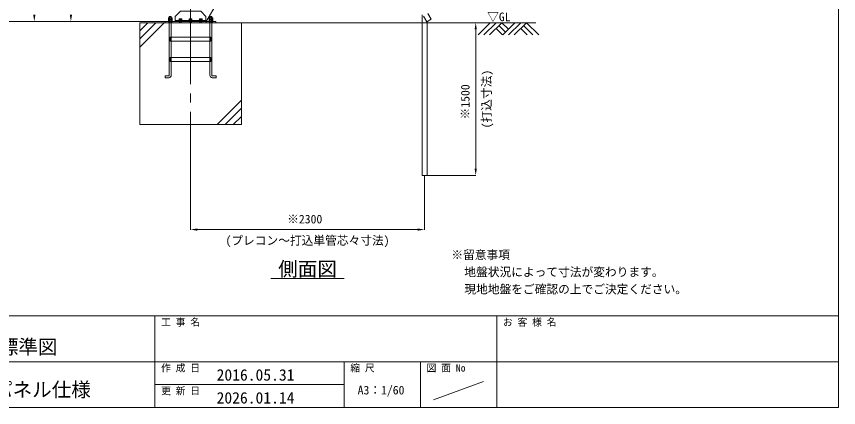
# Model space of a CAD drawing. Units: millimetres, scale not verified. Extents: x -20976 to 3174, y -17325 to 17325.
# Drawn here: x -4908 to 3174, y 675 to 4516 of the extents above; entities that cross this region are included whole.
import ezdxf
from ezdxf.enums import TextEntityAlignment as Align

# ---------------------------------------------------------------- set-up
doc = ezdxf.new("R2010")
doc.units = ezdxf.units.MM
doc.header["$LTSCALE"] = 90
doc.linetypes.add('CHAIN2', pattern=[12, 9, -1, 1, -1])
doc.linetypes.add('DASHED1', pattern=[1.8, 1.2, -0.6])
for name, color, linetype, lineweight in [('0-5_ﾍﾞｰｽﾗｲﾝ', 5, 'Continuous', 18), ('0-6_ﾎﾞﾙﾄ類', 2, 'Continuous', 18), ('0-9_基礎工事用PCA大', 7, 'Continuous', 18), ('0-A_図面枠', 7, 'Continuous', 18), ('0-B_寸法', 3, 'Continuous', 18), ('0-E_単管', 7, 'Continuous', 18), ('1-4_通芯', 1, 'CHAIN2', 18), ('1-8_標準柱', 7, 'Continuous', 18), ('1-9_文字', 7, 'Continuous', 18)]:
    doc.layers.add(name, color=color, linetype=linetype, lineweight=lineweight)
doc.styles.add('ＭＳ ゴシック', font='')
doc.styles.get('ＭＳ ゴシック').set_extended_font_data('MS Gothic')

msp = doc.modelspace()

# ---------------------------------------------------------------- linework, layer by layer
at = {"layer": '0-5_ﾍﾞｰｽﾗｲﾝ'}
for p, q in [((-3446.24, 4467), (-5427.51, 4467)), ((-2946.24, 4455), (199.24, 4455))]:
    msp.add_line(p, q, dxfattribs=at)
at = {"layer": '0-6_ﾎﾞﾙﾄ類'}
for p, q in [((-3405.76, 4487.03), (-3405.76, 4501.6)), ((-3405.76, 4484.17), (-3405.76, 4469.6)), ((-3386.72, 4487.03), (-3386.72, 4501.6)), ((-3386.72, 4484.17), (-3386.72, 4469.6)), ((-3308.08, 4494), (-3309.9, 4492.94)), ((-3309.9, 4492.94), (-3309.9, 4484.2)), ((-3309.9, 4484.2), (-3282.57, 4484.2)), ((-3308.08, 4494), (-3284.41, 4494)), ((-3307.48, 4484), (-3284.99, 4484)), ((-3304.24, 4455), (-3304.24, 4477)), ((-3304.24, 4455), (-3303.01, 4452.2)), ((-3303.07, 4492.94), (-3303.07, 4484.2)), ((-3303.01, 4452.2), (-3303.01, 4477)), ((-3297.44, 4481), (-3296.37, 4477)), ((-3296.11, 4481), (-3295.04, 4477)), ((-3289.41, 4492.94), (-3289.41, 4484.2)), ((-3288.24, 4455), (-3288.24, 4477)), ((-3284.41, 4494), (-3282.57, 4492.94)), ((-3282.57, 4492.94), (-3282.57, 4484.2)), ((-3208.08, 4494), (-3209.9, 4492.94)), ((-3209.9, 4492.94), (-3209.9, 4484.2)), ((-3209.9, 4484.2), (-3182.57, 4484.2)), ((-3208.08, 4494), (-3184.41, 4494)), ((-3207.48, 4484), (-3184.99, 4484)), ((-3204.24, 4455), (-3204.24, 4477)), ((-3204.24, 4455), (-3203.01, 4452.2)), ((-3203.07, 4492.94), (-3203.07, 4484.2)), ((-3203.01, 4452.2), (-3203.01, 4477)), ((-3197.44, 4481), (-3196.37, 4477)), ((-3196.12, 4481), (-3195.05, 4477)), ((-3189.41, 4492.94), (-3189.41, 4484.2)), ((-3188.24, 4455), (-3188.24, 4477)), ((-3184.41, 4494), (-3182.57, 4492.94)), ((-3182.57, 4492.94), (-3182.57, 4484.2)), ((-3108.08, 4494), (-3109.9, 4492.94)), ((-3109.9, 4492.94), (-3109.9, 4484.2)), ((-3109.9, 4484.2), (-3082.57, 4484.2)), ((-3108.08, 4494), (-3084.41, 4494)), ((-3107.48, 4484), (-3084.99, 4484)), ((-3104.24, 4455), (-3104.24, 4477)), ((-3104.24, 4455), (-3103.01, 4452.2)), ((-3103.07, 4492.94), (-3103.07, 4484.2)), ((-3103.01, 4452.2), (-3103.01, 4477)), ((-3097.44, 4481), (-3096.36, 4477)), ((-3096.12, 4481), (-3095.05, 4477)), ((-3089.4, 4492.94), (-3089.4, 4484.2)), ((-3088.24, 4455), (-3088.24, 4477)), ((-3084.41, 4494), (-3082.57, 4492.94)), ((-3082.57, 4492.94), (-3082.57, 4484.2)), ((-3005.77, 4487.03), (-3005.77, 4501.6)), ((-3005.77, 4484.17), (-3005.77, 4469.6)), ((-2986.71, 4487.03), (-2986.71, 4501.6)), ((-2986.71, 4484.17), (-2986.71, 4469.6))]:
    msp.add_line(p, q, dxfattribs=at)
for points in [[(-3414.72, 4487.03), (-3414.72, 4501.6), (-3377.76, 4501.6), (-3377.76, 4487.03), (-3380.24, 4485.6), (-3412.24, 4485.6)], [(-3414.72, 4484.17), (-3414.72, 4469.6), (-3377.76, 4469.6), (-3377.76, 4484.17), (-3380.24, 4485.6), (-3412.24, 4485.6)], [(-3414.24, 4469.6), (-3378.24, 4469.6), (-3378.24, 4467), (-3414.24, 4467)], [(-3282.24, 4484), (-3282.24, 4481), (-3310.24, 4481), (-3310.24, 4484)], [(-3310.24, 4481), (-3282.24, 4481), (-3282.24, 4477), (-3310.24, 4477)], [(-3182.24, 4484), (-3182.24, 4481), (-3210.24, 4481), (-3210.24, 4484)], [(-3210.24, 4481), (-3182.24, 4481), (-3182.24, 4477), (-3210.24, 4477)], [(-3082.24, 4484), (-3082.24, 4481), (-3110.24, 4481), (-3110.24, 4484)], [(-3110.24, 4481), (-3082.24, 4481), (-3082.24, 4477), (-3110.24, 4477)], [(-3014.71, 4487.03), (-3014.71, 4501.6), (-2977.77, 4501.6), (-2977.77, 4487.03), (-2980.24, 4485.6), (-3012.24, 4485.6)], [(-3014.71, 4484.17), (-3014.71, 4469.6), (-2977.77, 4469.6), (-2977.77, 4484.17), (-2980.24, 4485.6), (-3012.24, 4485.6)], [(-3014.24, 4469.6), (-2978.24, 4469.6), (-2978.24, 4467), (-3014.24, 4467)]]:
    msp.add_lwpolyline(points, close=True, dxfattribs=at)
for points in [[(-3304.24, 4455), (-3288.24, 4455), (-3289.46, 4452.2)], [(-3303.01, 4452.2), (-3289.46, 4452.2), (-3289.46, 4477)], [(-3204.24, 4455), (-3188.24, 4455), (-3189.46, 4452.2)], [(-3203.01, 4452.2), (-3189.46, 4452.2), (-3189.46, 4477)], [(-3104.24, 4455), (-3088.24, 4455), (-3089.47, 4452.2)], [(-3103.01, 4452.2), (-3089.47, 4452.2), (-3089.47, 4477)]]:
    msp.add_lwpolyline(points, dxfattribs=at)
for centre, radius, start, end in [((-3410.24, 4494.78), 8.96, 240, 300), ((-3410.24, 4476.42), 8.96, 60, 120), ((-3396.24, 4518.05), 32.45, 252.932, 287.068), ((-3396.24, 4453.15), 32.45, 72.932, 107.068), ((-3382.24, 4494.77), 8.95, 239.975, 300.025), ((-3382.24, 4476.43), 8.95, 59.975, 120.025), ((-3306.49, 4487.95), 6.05, 55.616, 124.384), ((-3307.48, 4484.2), 0.198, 180, 270), ((-3296.24, 4471.39), 22.62, 72.412, 107.588), ((-3285.99, 4487.95), 6.05, 55.616, 124.384), ((-3284.99, 4484.2), 0.198, 270, 0), ((-3206.49, 4487.95), 6.05, 55.616, 124.384), ((-3207.48, 4484.2), 0.198, 180, 270), ((-3196.24, 4471.39), 22.62, 72.412, 107.588), ((-3185.99, 4487.95), 6.05, 55.616, 124.384), ((-3184.99, 4484.2), 0.198, 270, 0), ((-3106.49, 4487.95), 6.05, 55.616, 124.384), ((-3107.48, 4484.2), 0.198, 180, 270), ((-3096.24, 4471.39), 22.62, 72.412, 107.588), ((-3085.99, 4487.95), 6.05, 55.616, 124.384), ((-3084.99, 4484.2), 0.198, 270, 0), ((-3010.24, 4494.78), 8.96, 240, 300), ((-3010.24, 4476.42), 8.96, 60, 120), ((-2996.24, 4518.05), 32.45, 252.932, 287.068), ((-2996.24, 4453.15), 32.45, 72.932, 107.068), ((-2982.24, 4494.77), 8.95, 239.975, 300.025), ((-2982.24, 4476.43), 8.95, 59.975, 120.025)]:
    msp.add_arc(centre, radius, start, end, dxfattribs=at)
at = {"layer": '0-9_基礎工事用PCA大'}
for p, q in [((-3696.24, 4215), (-3456.24, 4455)), ((-3696.24, 4295), (-3536.24, 4455)), ((-3696.24, 4375), (-3616.24, 4455)), ((-3386.72, 4275), (-3386.72, 4113)), ((-3005.77, 4275), (-3005.77, 4113)), ((-3386.72, 4075), (-3386.72, 3938)), ((-3005.77, 4075), (-3005.77, 3938)), ((-2696.24, 3695), (-2936.24, 3455)), ((-2696.24, 3615), (-2856.24, 3455)), ((-2696.24, 3535), (-2776.24, 3455))]:
    msp.add_line(p, q, dxfattribs=at)
at = {"layer": '0-9_基礎工事用PCA大', "color": 4, "linetype": 'DASHED1', "lineweight": 9}
for p, q in [((-3410.94, 4467), (-3410.94, 4455)), ((-3381.24, 4467), (-3381.24, 4455)), ((-3304.24, 4467), (-3304.24, 4455)), ((-3288.24, 4467), (-3288.24, 4455)), ((-3104.24, 4467), (-3104.24, 4455)), ((-3088.24, 4467), (-3088.24, 4455)), ((-3011.24, 4467), (-3011.24, 4455)), ((-2981.24, 4467), (-2981.24, 4455)), ((-3386.72, 4313), (-3386.72, 4275)), ((-3005.77, 4313), (-3005.77, 4275)), ((-3386.72, 4113), (-3386.72, 4075)), ((-3005.77, 4113), (-3005.77, 4075))]:
    msp.add_line(p, q, dxfattribs=at)
at = {"layer": '0-9_基礎工事用PCA大'}
for points in [[(-3696.24, 3455), (-2696.24, 3455), (-2696.24, 4455), (-3696.24, 4455)], [(-3446.24, 4455), (-2946.24, 4455), (-2946.24, 4467), (-3446.24, 4467)], [(-3396.24, 4313), (-2996.24, 4313), (-2996.24, 4275), (-3396.24, 4275)], [(-3396.24, 4113), (-2996.24, 4113), (-2996.24, 4075), (-3396.24, 4075)]]:
    msp.add_lwpolyline(points, close=True, dxfattribs=at)
for points in [[(-3405.76, 3938.05), (-3405.76, 4515), (-3386.72, 4515), (-3386.72, 4313)], [(-3405.76, 4452.5), (-3403.27, 4455), (-3403.27, 4515), (-3389.21, 4515), (-3389.21, 4455), (-3386.72, 4452.5)], [(-2986.71, 3938.05), (-2986.71, 4515), (-3005.77, 4515), (-3005.77, 4313)], [(-2986.71, 4452.5), (-2989.22, 4455), (-2989.22, 4515), (-3003.26, 4515), (-3003.26, 4455), (-3005.77, 4452.5)], [(-3409.71, 3915), (-3446.71, 3915), (-3446.71, 3934.05), (-3409.77, 3934.05)], [(-2982.76, 3915), (-2945.76, 3915), (-2945.76, 3934.05), (-2982.72, 3934.05)]]:
    msp.add_lwpolyline(points, dxfattribs=at)
for centre, radius, start, end in [((-3409.77, 3938.05), 4, 270, 0), ((-3409.71, 3938), 23, 270, 0), ((-2982.76, 3938), 23, 180, 270), ((-2982.72, 3938.05), 4, 180, 270)]:
    msp.add_arc(centre, radius, start, end, dxfattribs=at)
at = {"layer": '0-A_図面枠'}
for p, q in [((-20976.24, 1575), (3173.76, 1575)), ((-3546.24, 1575), (-3546.24, 675)), ((-186.24, 1575), (-186.24, 675)), ((-6906.24, 1125), (3173.76, 1125)), ((-1686.24, 1125), (-1686.24, 675)), ((-936.24, 1125), (-936.24, 675)), ((-1686.24, 900), (-3546.24, 900)), ((-806.66, 750.75), (-315.82, 929.24))]:
    msp.add_line(p, q, dxfattribs=at)
msp.add_lwpolyline([(-20976.24, 17325), (3173.76, 17325), (3173.76, 675), (-20976.24, 675)], close=True, dxfattribs=at)
at = {"layer": '0-B_寸法'}
for p, q in [((-4373.24, 4467), (-4733.24, 4467)), ((-4013.24, 4467), (-4373.24, 4467)), ((-871.94, 4455), (-391.94, 4455)), ((-392.94, 4389), (-392.94, 3021)), ((-3196.24, 2954), (-3196.24, 2421.85)), ((-896.24, 2954), (-896.24, 2421.85)), ((-870.94, 2955), (-391.94, 2955)), ((-962.24, 2422.85), (-3130.24, 2422.85))]:
    msp.add_line(p, q, dxfattribs=at)
at = {"layer": '0-B_寸法', "color": 91}
for points in [[(-4743.24, 4533), (-4732.24, 4467), (-4721.24, 4533)], [(-4383.24, 4533), (-4372.24, 4467), (-4361.24, 4533)], [(-403.94, 4389), (-392.94, 4455), (-381.94, 4389)], [(-403.94, 3021), (-392.94, 2955), (-381.94, 3021)], [(-3130.24, 2433.85), (-3196.24, 2422.85), (-3130.24, 2411.85)], [(-962.24, 2433.85), (-896.24, 2422.85), (-962.24, 2411.85)]]:
    msp.add_solid(points, dxfattribs=at)
at = {"layer": '0-E_単管'}
for points in [[(-920.54, 4532.89), (-920.54, 2955), (-871.94, 2955), (-871.94, 4464.75)], [(-865.4, 4545.71), (-831.87, 4488.62), (-873.77, 4464.01), (-906.16, 4519.14)]]:
    msp.add_lwpolyline(points, dxfattribs=at)
at = {"layer": '1-4_通芯'}
msp.add_line((-3196.24, 10060.84), (-3196.24, 2955), dxfattribs=at)
at = {"layer": '1-8_標準柱'}
msp.add_line((-3346.24, 4477), (-3046.24, 4477), dxfattribs=at)
at = {"layer": '1-8_標準柱', "color": 4, "linetype": 'DASHED1', "lineweight": 9}
for p, q in [((-3306.24, 4477), (-3306.24, 4467)), ((-3286.24, 4477), (-3286.24, 4467)), ((-3206.24, 4477), (-3206.24, 4467)), ((-3186.24, 4477), (-3186.24, 4467)), ((-3106.24, 4477), (-3106.24, 4467)), ((-3086.24, 4477), (-3086.24, 4467))]:
    msp.add_line(p, q, dxfattribs=at)
at = {"layer": '1-8_標準柱'}
msp.add_lwpolyline([(-3296.24, 4567), (-3096.24, 4567), (-3046.24, 4517), (-3046.24, 4467), (-3346.24, 4467), (-3346.24, 4517)], close=True, dxfattribs=at)
at = {"layer": '1-9_文字'}
for p, q in [((-3045.37, 4461), (-2772.29, 4933.99)), ((-250.07, 4455), (-370.34, 4334.72)), ((-193.36, 4455), (-313.64, 4334.72)), ((-136.66, 4455), (-256.94, 4334.72)), ((-136.66, 4455), (-71.86, 4390.2)), ((-7.07, 4455), (-127.34, 4334.72)), ((49.63, 4455), (-70.64, 4334.72)), ((106.33, 4455), (-13.94, 4334.72)), ((106.33, 4455), (226.61, 4334.72)), ((-193.36, 4398.3), (-129.79, 4334.72)), ((-165.01, 4426.65), (-100.21, 4361.85)), ((49.63, 4398.3), (113.21, 4334.72)), ((77.98, 4426.65), (169.91, 4334.72)), ((-2406.24, 1942.85), (-1686.24, 1942.85))]:
    msp.add_line(p, q, dxfattribs=at)

# ---------------------------------------------------------------- texts
at = {"layer": '0-A_図面枠', "style": 'ＭＳ ゴシック'}
for s, height, p in [('工 事 名', 70.38, (-3486.24, 1457.4)), ('お 客 様 名', 70.38, (-126.24, 1457.4)), ('CYG-117P型\u3000標準図', 140.8, (-6231.49, 1158.35)), ('作 成 日\u3000', 70.38, (-3486.24, 1007.4)), ('2016.05.31', 112.6, (-2940.57, 905.52)), ('縮 尺', 70.38, (-1626.24, 1007.4)), ('図 面 No', 70.38, (-876.24, 1007.4)), ('上部パンチングパネル仕様', 140.8, (-6481.64, 738.13)), ('A3：1/60', 84.46, (-1553.74, 778.66)), ('更 新 日\u3000', 70.38, (-3486.24, 782.4)), ('2026.01.14', 112.6, (-2940.57, 680.52))]:
    msp.add_text(s, height=height, dxfattribs=at).set_placement(p, align=Align.BOTTOM_LEFT)
at = {"layer": '0-B_寸法', "style": 'ＭＳ ゴシック'}
for s, p in [('(打込寸法)', (-218.22, 3417)), ('※1500', (-428.42, 3504.8))]:
    msp.add_text(s, height=84.46, rotation=90, dxfattribs=at).set_placement(p, align=Align.BOTTOM_LEFT)
for s, p in [('※2300', (-2246.44, 2458.32)), ('(プレコン～打込単管芯々寸法)', (-2852.64, 2248.13))]:
    msp.add_text(s, height=84.46, dxfattribs=at).set_placement(p, align=Align.BOTTOM_LEFT)
at = {"layer": '1-9_文字', "style": 'ＭＳ ゴシック'}
for s, height, p in [('▽GL', 84.46, (-280.68, 4444.68)), ('※留意事項', 84.46, (-632.48, 2106.93)), ('側面図', 140.8, (-2334.24, 1923.65)), ('\u3000地盤状況によって寸法が変わります。', 84.46, (-620.2, 1938.52)), ('\u3000現地地盤をご確認の上でご決定ください。', 84.46, (-620.2, 1769.6))]:
    msp.add_text(s, height=height, dxfattribs=at).set_placement(p, align=Align.BOTTOM_LEFT)

doc.saveas('drawing.dxf')
